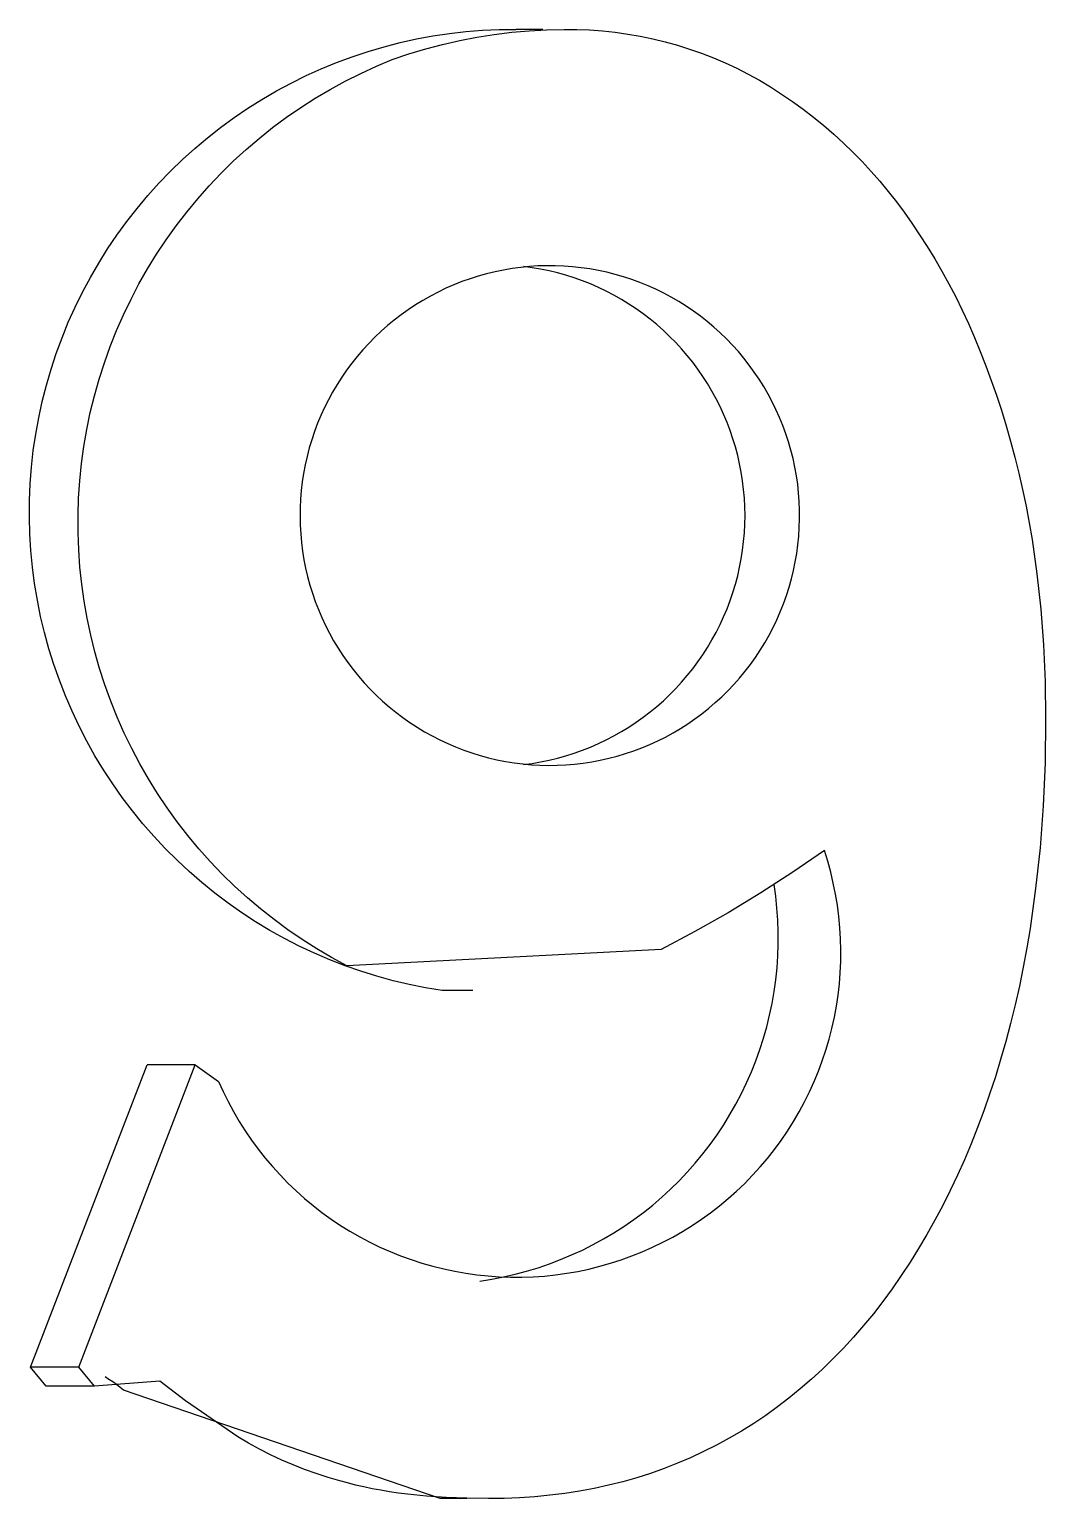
# Model space of a CAD drawing. Header units: millimetres. Extents: x -1893 to 2799, y -925 to 2353.
# Drawn here: x 1280.209 to 1281.474, y 1917.06 to 1918.889 of the extents above; entities that cross this region are included whole.
import ezdxf

# ---------------------------------------------------------------- set-up
doc = ezdxf.new("R2010")
doc.units = ezdxf.units.MM
doc.header["$MEASUREMENT"] = 0
doc.layers.add('Utwórz2D linie widoczne', color=7, linetype='Continuous', true_color=0x000000)

msp = doc.modelspace()

# ---------------------------------------------------------------- linework, layer by layer
at = {"layer": 'Utwórz2D linie widoczne'}
for p, q in [((1280.7317, 1918.8842), (1280.7524, 1918.8865)), ((1280.7524, 1918.8865), (1280.7731, 1918.8882)), ((1280.7731, 1918.8882), (1280.7938, 1918.8891)), ((1280.7876, 1918.883), (1280.8093, 1918.8857)), ((1280.7938, 1918.8891), (1280.8146, 1918.8893)), ((1280.8093, 1918.8857), (1280.831, 1918.8876)), ((1280.848, 1918.8893), (1280.8146, 1918.8893)), ((1280.831, 1918.8876), (1280.8528, 1918.8888)), ((1280.8528, 1918.8888), (1280.8747, 1918.8893)), ((1280.8747, 1918.8893), (1280.8906, 1918.8892)), ((1280.8906, 1918.8892), (1280.9064, 1918.8886)), ((1280.9064, 1918.8886), (1280.9223, 1918.8874)), ((1280.9223, 1918.8874), (1280.9381, 1918.8857)), ((1280.9381, 1918.8857), (1280.9538, 1918.8835)), ((1280.6305, 1918.8619), (1280.6504, 1918.8677)), ((1280.6504, 1918.8677), (1280.6705, 1918.8729)), ((1280.6705, 1918.8729), (1280.6908, 1918.8774)), ((1280.6908, 1918.8774), (1280.7112, 1918.8811)), ((1280.7022, 1918.865), (1280.7233, 1918.8706)), ((1280.7112, 1918.8811), (1280.7317, 1918.8842)), ((1280.7233, 1918.8706), (1280.7446, 1918.8754)), ((1280.7446, 1918.8754), (1280.7661, 1918.8796)), ((1280.7661, 1918.8796), (1280.7876, 1918.883)), ((1280.9538, 1918.8835), (1280.9694, 1918.8808)), ((1280.9694, 1918.8808), (1280.985, 1918.8776)), ((1280.985, 1918.8776), (1281.0004, 1918.8739)), ((1281.0004, 1918.8739), (1281.0157, 1918.8696)), ((1281.0157, 1918.8696), (1281.0309, 1918.8648)), ((1280.5913, 1918.8481), (1280.6108, 1918.8553)), ((1280.6108, 1918.8553), (1280.6305, 1918.8619)), ((1280.6408, 1918.8435), (1280.6606, 1918.8517)), ((1280.6606, 1918.8517), (1280.6813, 1918.8587)), ((1280.6813, 1918.8587), (1280.7022, 1918.865)), ((1281.0309, 1918.8648), (1281.0459, 1918.8596)), ((1281.0459, 1918.8596), (1281.0607, 1918.8539)), ((1281.0607, 1918.8539), (1281.0753, 1918.8476)), ((1280.5346, 1918.8225), (1280.5532, 1918.8317)), ((1280.5532, 1918.8317), (1280.5721, 1918.8402)), ((1280.5721, 1918.8402), (1280.5913, 1918.8481)), ((1280.6021, 1918.8248), (1280.6213, 1918.8345)), ((1280.6213, 1918.8345), (1280.6408, 1918.8435)), ((1281.0753, 1918.8476), (1281.0897, 1918.8409)), ((1281.0897, 1918.8409), (1281.1039, 1918.8337)), ((1281.1039, 1918.8337), (1281.1178, 1918.8261)), ((1280.4983, 1918.8022), (1280.5163, 1918.8127)), ((1280.5163, 1918.8127), (1280.5346, 1918.8225)), ((1280.5647, 1918.8036), (1280.5832, 1918.8145)), ((1280.5832, 1918.8145), (1280.6021, 1918.8248)), ((1281.1178, 1918.8261), (1281.1317, 1918.8176)), ((1281.1317, 1918.8176), (1281.1454, 1918.8088)), ((1280.4808, 1918.7911), (1280.4983, 1918.8022)), ((1280.5466, 1918.792), (1280.5647, 1918.8036)), ((1281.1454, 1918.8088), (1281.1589, 1918.7996)), ((1281.1589, 1918.7996), (1281.1722, 1918.7899)), ((1280.4468, 1918.7672), (1280.4636, 1918.7795)), ((1280.4636, 1918.7795), (1280.4808, 1918.7911)), ((1280.5116, 1918.767), (1280.5289, 1918.7798)), ((1280.5289, 1918.7798), (1280.5466, 1918.792)), ((1281.1722, 1918.7899), (1281.1852, 1918.7799)), ((1281.1852, 1918.7799), (1281.1979, 1918.7695)), ((1280.4305, 1918.7544), (1280.4468, 1918.7672)), ((1280.4948, 1918.7536), (1280.5116, 1918.767)), ((1281.1979, 1918.7695), (1281.2104, 1918.7588)), ((1281.2104, 1918.7588), (1281.2225, 1918.7477)), ((1280.3992, 1918.7271), (1280.4146, 1918.741)), ((1280.4146, 1918.741), (1280.4305, 1918.7544)), ((1280.4626, 1918.7251), (1280.4785, 1918.7396)), ((1280.4785, 1918.7396), (1280.4948, 1918.7536)), ((1281.2225, 1918.7477), (1281.2344, 1918.7363)), ((1280.3843, 1918.7127), (1280.3992, 1918.7271)), ((1280.4473, 1918.7101), (1280.4626, 1918.7251)), ((1281.2344, 1918.7363), (1281.2459, 1918.7246)), ((1281.2459, 1918.7246), (1281.2571, 1918.7125)), ((1280.3699, 1918.6977), (1280.3843, 1918.7127)), ((1280.4325, 1918.6945), (1280.4473, 1918.7101)), ((1281.2571, 1918.7125), (1281.2679, 1918.7002)), ((1280.356, 1918.6823), (1280.3699, 1918.6977)), ((1280.4182, 1918.6784), (1280.4325, 1918.6945)), ((1281.2679, 1918.7002), (1281.2784, 1918.6876)), ((1281.2784, 1918.6876), (1281.2885, 1918.6747)), ((1280.3299, 1918.65), (1280.3427, 1918.6664)), ((1280.3427, 1918.6664), (1280.356, 1918.6823)), ((1280.4046, 1918.6618), (1280.4182, 1918.6784)), ((1281.2885, 1918.6747), (1281.2982, 1918.6616)), ((1280.3177, 1918.6332), (1280.3299, 1918.65)), ((1280.3915, 1918.6448), (1280.4046, 1918.6618)), ((1281.2982, 1918.6616), (1281.3075, 1918.6482)), ((1281.3075, 1918.6482), (1281.3174, 1918.6337)), ((1280.306, 1918.616), (1280.3177, 1918.6332)), ((1280.3789, 1918.6273), (1280.3915, 1918.6448)), ((1281.3174, 1918.6337), (1281.3269, 1918.6189)), ((1280.295, 1918.5984), (1280.306, 1918.616)), ((1280.367, 1918.6094), (1280.3789, 1918.6273)), ((1281.3269, 1918.6189), (1281.3362, 1918.6037)), ((1280.2846, 1918.5805), (1280.295, 1918.5984)), ((1280.3558, 1918.5911), (1280.367, 1918.6094)), ((1280.8205, 1918.593), (1280.8098, 1918.5915)), ((1280.8313, 1918.5941), (1280.8205, 1918.593)), ((1280.8347, 1918.5925), (1280.824, 1918.594)), ((1280.842, 1918.5948), (1280.8313, 1918.5941)), ((1280.8454, 1918.5907), (1280.8347, 1918.5925)), ((1280.8528, 1918.5951), (1280.842, 1918.5948)), ((1280.8636, 1918.595), (1280.8528, 1918.5951)), ((1280.8744, 1918.5946), (1280.8636, 1918.595)), ((1280.8852, 1918.5938), (1280.8744, 1918.5946)), ((1280.8959, 1918.5926), (1280.8852, 1918.5938)), ((1280.9066, 1918.5911), (1280.8959, 1918.5926)), ((1281.3362, 1918.6037), (1281.3452, 1918.5882)), ((1280.2748, 1918.5622), (1280.2846, 1918.5805)), ((1280.3451, 1918.5724), (1280.3558, 1918.5911)), ((1280.7472, 1918.5752), (1280.7372, 1918.5712)), ((1280.7574, 1918.5788), (1280.7472, 1918.5752)), ((1280.7677, 1918.5821), (1280.7574, 1918.5788)), ((1280.7781, 1918.585), (1280.7677, 1918.5821)), ((1280.7886, 1918.5875), (1280.7781, 1918.585)), ((1280.7992, 1918.5897), (1280.7886, 1918.5875)), ((1280.8098, 1918.5915), (1280.7992, 1918.5897)), ((1280.856, 1918.5886), (1280.8454, 1918.5907)), ((1280.8665, 1918.586), (1280.856, 1918.5886)), ((1280.8769, 1918.5831), (1280.8665, 1918.586)), ((1280.8872, 1918.5798), (1280.8769, 1918.5831)), ((1280.8974, 1918.5762), (1280.8872, 1918.5798)), ((1280.9074, 1918.5723), (1280.8974, 1918.5762)), ((1280.9173, 1918.5892), (1280.9066, 1918.5911)), ((1280.9278, 1918.5869), (1280.9173, 1918.5892)), ((1280.9383, 1918.5842), (1280.9278, 1918.5869)), ((1280.9486, 1918.5812), (1280.9383, 1918.5842)), ((1280.9589, 1918.5779), (1280.9486, 1918.5812)), ((1280.969, 1918.5741), (1280.9589, 1918.5779)), ((1280.9791, 1918.5701), (1280.969, 1918.5741)), ((1281.3452, 1918.5882), (1281.3539, 1918.5724)), ((1280.2656, 1918.5435), (1280.2748, 1918.5622)), ((1280.3352, 1918.5534), (1280.3451, 1918.5724)), ((1280.708, 1918.5572), (1280.6986, 1918.5519)), ((1280.7176, 1918.5622), (1280.708, 1918.5572)), ((1280.7273, 1918.5669), (1280.7176, 1918.5622)), ((1280.7372, 1918.5712), (1280.7273, 1918.5669)), ((1280.9173, 1918.5679), (1280.9074, 1918.5723)), ((1280.9271, 1918.5633), (1280.9173, 1918.5679)), ((1280.9367, 1918.5583), (1280.9271, 1918.5633)), ((1280.9461, 1918.553), (1280.9367, 1918.5583)), ((1280.9889, 1918.5657), (1280.9791, 1918.5701)), ((1280.9986, 1918.5609), (1280.9889, 1918.5657)), ((1281.0081, 1918.5558), (1280.9986, 1918.5609)), ((1281.0175, 1918.5504), (1281.0081, 1918.5558)), ((1281.3539, 1918.5724), (1281.3623, 1918.5562)), ((1281.3623, 1918.5562), (1281.3704, 1918.5397)), ((1280.2571, 1918.5246), (1280.2656, 1918.5435)), ((1280.3259, 1918.534), (1280.3352, 1918.5534)), ((1280.6804, 1918.5403), (1280.6716, 1918.534)), ((1280.6894, 1918.5462), (1280.6804, 1918.5403)), ((1280.6986, 1918.5519), (1280.6894, 1918.5462)), ((1280.9553, 1918.5473), (1280.9461, 1918.553)), ((1280.9643, 1918.5414), (1280.9553, 1918.5473)), ((1280.9731, 1918.5351), (1280.9643, 1918.5414)), ((1281.0266, 1918.5447), (1281.0175, 1918.5504)), ((1281.0356, 1918.5386), (1281.0266, 1918.5447)), ((1281.0443, 1918.5322), (1281.0356, 1918.5386)), ((1281.3704, 1918.5397), (1281.3782, 1918.5229)), ((1280.2493, 1918.5054), (1280.2571, 1918.5246)), ((1280.3172, 1918.5143), (1280.3259, 1918.534)), ((1280.6547, 1918.5205), (1280.6466, 1918.5134)), ((1280.663, 1918.5274), (1280.6547, 1918.5205)), ((1280.6716, 1918.534), (1280.663, 1918.5274)), ((1280.9817, 1918.5285), (1280.9731, 1918.5351)), ((1280.9901, 1918.5217), (1280.9817, 1918.5285)), ((1280.9982, 1918.5145), (1280.9901, 1918.5217)), ((1281.0528, 1918.5256), (1281.0443, 1918.5322)), ((1281.0611, 1918.5186), (1281.0528, 1918.5256)), ((1281.3782, 1918.5229), (1281.3858, 1918.5058)), ((1280.2421, 1918.4859), (1280.2493, 1918.5054)), ((1280.3093, 1918.4944), (1280.3172, 1918.5143)), ((1280.6388, 1918.5059), (1280.6312, 1918.4982)), ((1280.6466, 1918.5134), (1280.6388, 1918.5059)), ((1281.006, 1918.5071), (1280.9982, 1918.5145)), ((1281.0136, 1918.4994), (1281.006, 1918.5071)), ((1281.0691, 1918.5114), (1281.0611, 1918.5186)), ((1281.0769, 1918.5039), (1281.0691, 1918.5114)), ((1281.0844, 1918.4961), (1281.0769, 1918.5039)), ((1281.3858, 1918.5058), (1281.393, 1918.4883)), ((1280.2356, 1918.4661), (1280.2421, 1918.4859)), ((1280.302, 1918.4741), (1280.3093, 1918.4944)), ((1280.6239, 1918.4903), (1280.6169, 1918.4821)), ((1280.6312, 1918.4982), (1280.6239, 1918.4903)), ((1281.021, 1918.4915), (1281.0136, 1918.4994)), ((1281.028, 1918.4833), (1281.021, 1918.4915)), ((1281.0348, 1918.4748), (1281.028, 1918.4833)), ((1281.0916, 1918.4881), (1281.0844, 1918.4961)), ((1281.0985, 1918.4798), (1281.0916, 1918.4881)), ((1281.393, 1918.4883), (1281.4, 1918.4704)), ((1280.2298, 1918.4462), (1280.2356, 1918.4661)), ((1280.2955, 1918.4537), (1280.302, 1918.4741)), ((1280.6037, 1918.465), (1280.5976, 1918.4561)), ((1280.6102, 1918.4736), (1280.6037, 1918.465)), ((1280.6169, 1918.4821), (1280.6102, 1918.4736)), ((1281.0412, 1918.4662), (1281.0348, 1918.4748)), ((1281.0474, 1918.4573), (1281.0412, 1918.4662)), ((1281.1052, 1918.4713), (1281.0985, 1918.4798)), ((1281.1115, 1918.4626), (1281.1052, 1918.4713)), ((1281.4, 1918.4704), (1281.4067, 1918.4523)), ((1280.2247, 1918.4261), (1280.2298, 1918.4462)), ((1280.2896, 1918.433), (1280.2955, 1918.4537)), ((1280.5918, 1918.447), (1280.5863, 1918.4377)), ((1280.5976, 1918.4561), (1280.5918, 1918.447)), ((1281.0532, 1918.4482), (1281.0474, 1918.4573)), ((1281.0587, 1918.4389), (1281.0532, 1918.4482)), ((1281.1176, 1918.4536), (1281.1115, 1918.4626)), ((1281.1233, 1918.4445), (1281.1176, 1918.4536)), ((1281.4067, 1918.4523), (1281.4131, 1918.4338)), ((1280.2845, 1918.4121), (1280.2896, 1918.433)), ((1280.5811, 1918.4282), (1280.5763, 1918.4185)), ((1280.5863, 1918.4377), (1280.5811, 1918.4282)), ((1281.0639, 1918.4294), (1281.0587, 1918.4389)), ((1281.0688, 1918.4198), (1281.0639, 1918.4294)), ((1281.1287, 1918.4351), (1281.1233, 1918.4445)), ((1281.1338, 1918.4256), (1281.1287, 1918.4351)), ((1281.4131, 1918.4338), (1281.4193, 1918.415)), ((1280.2203, 1918.4058), (1280.2247, 1918.4261)), ((1280.2801, 1918.3911), (1280.2845, 1918.4121)), ((1280.5763, 1918.4185), (1280.5718, 1918.4087)), ((1281.0733, 1918.41), (1281.0688, 1918.4198)), ((1281.0775, 1918.4), (1281.0733, 1918.41)), ((1281.1385, 1918.4159), (1281.1338, 1918.4256)), ((1281.143, 1918.4061), (1281.1385, 1918.4159)), ((1281.4193, 1918.415), (1281.4252, 1918.3958)), ((1280.2165, 1918.3854), (1280.2203, 1918.4058)), ((1280.2764, 1918.3699), (1280.2801, 1918.3911)), ((1280.5676, 1918.3988), (1280.5638, 1918.3887)), ((1280.5718, 1918.4087), (1280.5676, 1918.3988)), ((1281.0814, 1918.3899), (1281.0775, 1918.4)), ((1281.147, 1918.3961), (1281.143, 1918.4061)), ((1281.1507, 1918.3859), (1281.147, 1918.3961)), ((1281.4252, 1918.3958), (1281.4307, 1918.3764)), ((1280.2135, 1918.3648), (1280.2165, 1918.3854)), ((1280.5603, 1918.3784), (1280.5572, 1918.3681)), ((1280.5638, 1918.3887), (1280.5603, 1918.3784)), ((1281.0849, 1918.3797), (1281.0814, 1918.3899)), ((1281.088, 1918.3694), (1281.0849, 1918.3797)), ((1281.1541, 1918.3757), (1281.1507, 1918.3859)), ((1281.1571, 1918.3653), (1281.1541, 1918.3757)), ((1281.4307, 1918.3764), (1281.436, 1918.3566)), ((1280.2112, 1918.3442), (1280.2135, 1918.3648)), ((1280.2735, 1918.3486), (1280.2764, 1918.3699)), ((1280.5545, 1918.3576), (1280.5521, 1918.3471)), ((1280.5572, 1918.3681), (1280.5545, 1918.3576)), ((1281.0908, 1918.3589), (1281.088, 1918.3694)), ((1281.0932, 1918.3484), (1281.0908, 1918.3589)), ((1281.1597, 1918.3548), (1281.1571, 1918.3653)), ((1281.162, 1918.3442), (1281.1597, 1918.3548)), ((1281.436, 1918.3566), (1281.441, 1918.3366)), ((1280.2096, 1918.3235), (1280.2112, 1918.3442)), ((1280.2713, 1918.3272), (1280.2735, 1918.3486)), ((1280.5501, 1918.3365), (1280.5485, 1918.3258)), ((1280.5521, 1918.3471), (1280.5501, 1918.3365)), ((1281.0952, 1918.3378), (1281.0932, 1918.3484)), ((1281.0969, 1918.3271), (1281.0952, 1918.3378)), ((1281.1639, 1918.3336), (1281.162, 1918.3442)), ((1281.441, 1918.3366), (1281.4456, 1918.3163)), ((1280.2087, 1918.3028), (1280.2096, 1918.3235)), ((1280.2699, 1918.3058), (1280.2713, 1918.3272)), ((1280.5485, 1918.3258), (1280.5472, 1918.3151)), ((1281.0982, 1918.3164), (1281.0969, 1918.3271)), ((1281.1655, 1918.3229), (1281.1639, 1918.3336)), ((1281.1666, 1918.3122), (1281.1655, 1918.3229)), ((1280.2086, 1918.282), (1280.2087, 1918.3028)), ((1280.2692, 1918.2843), (1280.2699, 1918.3058)), ((1280.5463, 1918.3043), (1280.5458, 1918.2935)), ((1280.5472, 1918.3151), (1280.5463, 1918.3043)), ((1281.0992, 1918.3056), (1281.0982, 1918.3164)), ((1281.0997, 1918.2948), (1281.0992, 1918.3056)), ((1281.1674, 1918.3014), (1281.1666, 1918.3122)), ((1281.1678, 1918.2906), (1281.1674, 1918.3014)), ((1281.4456, 1918.3163), (1281.4499, 1918.2958)), ((1280.2091, 1918.2612), (1280.2086, 1918.282)), ((1280.2692, 1918.2628), (1280.2692, 1918.2843)), ((1280.5458, 1918.2935), (1280.5457, 1918.2827)), ((1280.5457, 1918.2827), (1280.5459, 1918.2719)), ((1281.0999, 1918.284), (1281.0997, 1918.2948)), ((1281.0997, 1918.2732), (1281.0999, 1918.284)), ((1281.1679, 1918.2798), (1281.1678, 1918.2906)), ((1281.4499, 1918.2958), (1281.4538, 1918.275)), ((1280.5459, 1918.2719), (1280.5465, 1918.2612)), ((1281.0992, 1918.2624), (1281.0997, 1918.2732)), ((1281.1668, 1918.2583), (1281.1675, 1918.269)), ((1281.1675, 1918.269), (1281.1679, 1918.2798)), ((1281.4538, 1918.275), (1281.4574, 1918.254)), ((1280.2104, 1918.2405), (1280.2091, 1918.2612)), ((1280.27, 1918.2413), (1280.2692, 1918.2628)), ((1280.5465, 1918.2612), (1280.5475, 1918.2504)), ((1280.5475, 1918.2504), (1280.5488, 1918.2397)), ((1281.0969, 1918.2409), (1281.0982, 1918.2516)), ((1281.0982, 1918.2516), (1281.0992, 1918.2624)), ((1281.1643, 1918.2368), (1281.1658, 1918.2475)), ((1281.1658, 1918.2475), (1281.1668, 1918.2583)), ((1281.4574, 1918.254), (1281.4635, 1918.2113)), ((1280.2124, 1918.2199), (1280.2104, 1918.2405)), ((1280.2715, 1918.2199), (1280.27, 1918.2413)), ((1280.5488, 1918.2397), (1280.5506, 1918.229)), ((1280.5506, 1918.229), (1280.5527, 1918.2184)), ((1281.0932, 1918.2196), (1281.0952, 1918.2302)), ((1281.0952, 1918.2302), (1281.0969, 1918.2409)), ((1281.1625, 1918.2262), (1281.1643, 1918.2368)), ((1280.2151, 1918.1993), (1280.2124, 1918.2199)), ((1280.2738, 1918.1985), (1280.2715, 1918.2199)), ((1280.5527, 1918.2184), (1280.5551, 1918.2079)), ((1281.088, 1918.1986), (1281.0908, 1918.2091)), ((1281.0908, 1918.2091), (1281.0932, 1918.2196)), ((1281.1577, 1918.2051), (1281.1603, 1918.2156)), ((1281.1603, 1918.2156), (1281.1625, 1918.2262)), ((1281.4635, 1918.2113), (1281.4682, 1918.1676)), ((1280.2185, 1918.1788), (1280.2151, 1918.1993)), ((1280.2768, 1918.1772), (1280.2738, 1918.1985)), ((1280.5551, 1918.2079), (1280.5579, 1918.1975)), ((1280.5579, 1918.1975), (1280.5611, 1918.1872)), ((1281.0849, 1918.1883), (1281.088, 1918.1986)), ((1281.1515, 1918.1844), (1281.1548, 1918.1947)), ((1281.1548, 1918.1947), (1281.1577, 1918.2051)), ((1280.2226, 1918.1584), (1280.2185, 1918.1788)), ((1280.2805, 1918.156), (1280.2768, 1918.1772)), ((1280.5611, 1918.1872), (1280.5647, 1918.177)), ((1280.5647, 1918.177), (1280.5685, 1918.1669)), ((1281.0775, 1918.168), (1281.0814, 1918.1781)), ((1281.0814, 1918.1781), (1281.0849, 1918.1883)), ((1281.1439, 1918.1642), (1281.1479, 1918.1742)), ((1281.1479, 1918.1742), (1281.1515, 1918.1844)), ((1280.2274, 1918.1382), (1280.2226, 1918.1584)), ((1280.285, 1918.135), (1280.2805, 1918.156)), ((1280.5685, 1918.1669), (1280.5728, 1918.157)), ((1280.5728, 1918.157), (1280.5774, 1918.1472)), ((1281.0688, 1918.1482), (1281.0733, 1918.158)), ((1281.0733, 1918.158), (1281.0775, 1918.168)), ((1281.1349, 1918.1446), (1281.1396, 1918.1543)), ((1281.1396, 1918.1543), (1281.1439, 1918.1642)), ((1281.4682, 1918.1676), (1281.4716, 1918.123)), ((1280.2329, 1918.1182), (1280.2274, 1918.1382)), ((1280.2902, 1918.1141), (1280.285, 1918.135)), ((1280.5774, 1918.1472), (1280.5823, 1918.1376)), ((1280.5823, 1918.1376), (1280.5875, 1918.1281)), ((1281.0587, 1918.1291), (1281.0639, 1918.1385)), ((1281.0639, 1918.1385), (1281.0688, 1918.1482)), ((1281.1246, 1918.1256), (1281.1299, 1918.135)), ((1281.1299, 1918.135), (1281.1349, 1918.1446)), ((1280.2391, 1918.0984), (1280.2329, 1918.1182)), ((1280.5875, 1918.1281), (1280.5931, 1918.1189)), ((1280.5931, 1918.1189), (1280.599, 1918.1098)), ((1281.0474, 1918.1107), (1281.0532, 1918.1198)), ((1281.0532, 1918.1198), (1281.0587, 1918.1291)), ((1281.1189, 1918.1164), (1281.1246, 1918.1256)), ((1281.4716, 1918.123), (1281.4737, 1918.0774)), ((1280.246, 1918.0788), (1280.2391, 1918.0984)), ((1280.2961, 1918.0935), (1280.2902, 1918.1141)), ((1280.599, 1918.1098), (1280.6052, 1918.101)), ((1280.6052, 1918.101), (1280.6117, 1918.0924)), ((1281.0348, 1918.0931), (1281.0412, 1918.1018)), ((1281.0412, 1918.1018), (1281.0474, 1918.1107)), ((1281.1001, 1918.0901), (1281.1067, 1918.0986)), ((1281.1067, 1918.0986), (1281.113, 1918.1074)), ((1281.113, 1918.1074), (1281.1189, 1918.1164)), ((1280.3027, 1918.073), (1280.2961, 1918.0935)), ((1280.6117, 1918.0924), (1280.6185, 1918.084)), ((1280.6185, 1918.084), (1280.6256, 1918.0758)), ((1281.021, 1918.0765), (1281.028, 1918.0847)), ((1281.028, 1918.0847), (1281.0348, 1918.0931)), ((1281.0861, 1918.0737), (1281.0932, 1918.0817)), ((1281.0932, 1918.0817), (1281.1001, 1918.0901)), ((1280.2536, 1918.0595), (1280.246, 1918.0788)), ((1280.31, 1918.0528), (1280.3027, 1918.073)), ((1280.6256, 1918.0758), (1280.6329, 1918.0679)), ((1280.6329, 1918.0679), (1280.6406, 1918.0603)), ((1281.006, 1918.0609), (1281.0136, 1918.0686)), ((1281.0136, 1918.0686), (1281.021, 1918.0765)), ((1281.0709, 1918.0583), (1281.0786, 1918.0658)), ((1281.0786, 1918.0658), (1281.0861, 1918.0737)), ((1281.4737, 1918.0774), (1281.4743, 1918.0309)), ((1280.2618, 1918.0404), (1280.2536, 1918.0595)), ((1280.318, 1918.0329), (1280.31, 1918.0528)), ((1280.6406, 1918.0603), (1280.6485, 1918.0529)), ((1280.6485, 1918.0529), (1280.6566, 1918.0458)), ((1280.6566, 1918.0458), (1280.665, 1918.039)), ((1280.9817, 1918.0394), (1280.9901, 1918.0463)), ((1280.9901, 1918.0463), (1280.9982, 1918.0534)), ((1280.9982, 1918.0534), (1281.006, 1918.0609)), ((1281.0463, 1918.0372), (1281.0547, 1918.044)), ((1281.0547, 1918.044), (1281.0629, 1918.051)), ((1281.0629, 1918.051), (1281.0709, 1918.0583)), ((1280.2706, 1918.0216), (1280.2618, 1918.0404)), ((1280.3267, 1918.0132), (1280.318, 1918.0329)), ((1280.665, 1918.039), (1280.6736, 1918.0325)), ((1280.6736, 1918.0325), (1280.6825, 1918.0263)), ((1280.6825, 1918.0263), (1280.6915, 1918.0204)), ((1280.9553, 1918.0206), (1280.9643, 1918.0266)), ((1280.9643, 1918.0266), (1280.9731, 1918.0329)), ((1280.9731, 1918.0329), (1280.9817, 1918.0394)), ((1281.0287, 1918.0247), (1281.0376, 1918.0308)), ((1281.0376, 1918.0308), (1281.0463, 1918.0372)), ((1281.4743, 1918.0309), (1281.4736, 1917.9761)), ((1280.2801, 1918.0032), (1280.2706, 1918.0216)), ((1280.3361, 1917.9939), (1280.3267, 1918.0132)), ((1280.6915, 1918.0204), (1280.7008, 1918.0148)), ((1280.7008, 1918.0148), (1280.7102, 1918.0096)), ((1280.7102, 1918.0096), (1280.7198, 1918.0046)), ((1280.9271, 1918.0047), (1280.9367, 1918.0097)), ((1280.9367, 1918.0097), (1280.9461, 1918.015)), ((1280.9461, 1918.015), (1280.9553, 1918.0206)), ((1280.9912, 1918.0034), (1281.0008, 1918.0082)), ((1281.0008, 1918.0082), (1281.0103, 1918.0134)), ((1281.0103, 1918.0134), (1281.0196, 1918.0189)), ((1281.0196, 1918.0189), (1281.0287, 1918.0247)), ((1280.2903, 1917.985), (1280.2801, 1918.0032)), ((1280.3462, 1917.9749), (1280.3361, 1917.9939)), ((1280.7198, 1918.0046), (1280.7296, 1918.0001)), ((1280.7296, 1918.0001), (1280.7395, 1917.9958)), ((1280.7395, 1917.9958), (1280.7496, 1917.9919)), ((1280.7496, 1917.9919), (1280.7598, 1917.9884)), ((1280.8872, 1917.9881), (1280.8974, 1917.9918)), ((1280.8974, 1917.9918), (1280.9074, 1917.9957)), ((1280.9074, 1917.9957), (1280.9173, 1918)), ((1280.9173, 1918), (1280.9271, 1918.0047)), ((1280.951, 1917.9875), (1280.9613, 1917.9909)), ((1280.9613, 1917.9909), (1280.9714, 1917.9947)), ((1280.9714, 1917.9947), (1280.9813, 1917.9989)), ((1280.9813, 1917.9989), (1280.9912, 1918.0034)), ((1280.301, 1917.9673), (1280.2903, 1917.985)), ((1280.3569, 1917.9562), (1280.3462, 1917.9749)), ((1280.7598, 1917.9884), (1280.7701, 1917.9852)), ((1280.7701, 1917.9852), (1280.7805, 1917.9824)), ((1280.7805, 1917.9824), (1280.791, 1917.9799)), ((1280.791, 1917.9799), (1280.8016, 1917.9778)), ((1280.8016, 1917.9778), (1280.8123, 1917.9761)), ((1280.8123, 1917.9761), (1280.823, 1917.9747)), ((1280.823, 1917.9747), (1280.8338, 1917.9737)), ((1280.824, 1917.974), (1280.8347, 1917.9754)), ((1280.8338, 1917.9737), (1280.8445, 1917.9731)), ((1280.8347, 1917.9754), (1280.8454, 1917.9772)), ((1280.8445, 1917.9731), (1280.8553, 1917.9729)), ((1280.8454, 1917.9772), (1280.856, 1917.9794)), ((1280.8553, 1917.9729), (1280.8661, 1917.973)), ((1280.856, 1917.9794), (1280.8665, 1917.982)), ((1280.8661, 1917.973), (1280.8769, 1917.9735)), ((1280.8665, 1917.982), (1280.8769, 1917.9849)), ((1280.8769, 1917.9849), (1280.8872, 1917.9881)), ((1280.8769, 1917.9735), (1280.8877, 1917.9744)), ((1280.8877, 1917.9744), (1280.8984, 1917.9757)), ((1280.8984, 1917.9757), (1280.9091, 1917.9773)), ((1280.9091, 1917.9773), (1280.9197, 1917.9793)), ((1280.9197, 1917.9793), (1280.9302, 1917.9817)), ((1280.9302, 1917.9817), (1280.9407, 1917.9844)), ((1280.9407, 1917.9844), (1280.951, 1917.9875)), ((1281.4736, 1917.9761), (1281.4712, 1917.9226)), ((1280.3124, 1917.9499), (1280.301, 1917.9673)), ((1280.3682, 1917.938), (1280.3569, 1917.9562)), ((1280.3243, 1917.9329), (1280.3124, 1917.9499)), ((1280.3802, 1917.9201), (1280.3682, 1917.938)), ((1280.3369, 1917.9164), (1280.3243, 1917.9329)), ((1280.35, 1917.9003), (1280.3369, 1917.9164)), ((1280.3927, 1917.9027), (1280.3802, 1917.9201)), ((1281.4712, 1917.9226), (1281.4674, 1917.8703)), ((1280.3636, 1917.8846), (1280.35, 1917.9003)), ((1280.4059, 1917.8857), (1280.3927, 1917.9027)), ((1280.3778, 1917.8694), (1280.3636, 1917.8846)), ((1280.4196, 1917.8692), (1280.4059, 1917.8857)), ((1280.3925, 1917.8548), (1280.3778, 1917.8694)), ((1280.4339, 1917.8531), (1280.4196, 1917.8692)), ((1281.1988, 1917.8668), (1281.1596, 1917.8399)), ((1281.2029, 1917.8535), (1281.1988, 1917.8668)), ((1281.4674, 1917.8703), (1281.4619, 1917.8195)), ((1280.4077, 1917.8406), (1280.3925, 1917.8548)), ((1280.4488, 1917.8376), (1280.4339, 1917.8531)), ((1281.2066, 1917.8399), (1281.2029, 1917.8535)), ((1280.4233, 1917.827), (1280.4077, 1917.8406)), ((1280.4395, 1917.8139), (1280.4233, 1917.827)), ((1280.4642, 1917.8226), (1280.4488, 1917.8376)), ((1281.1596, 1917.8399), (1281.1196, 1917.8141)), ((1281.1382, 1917.8099), (1281.1361, 1917.8246)), ((1281.2099, 1917.8263), (1281.2066, 1917.8399)), ((1281.2127, 1917.8125), (1281.2099, 1917.8263)), ((1280.456, 1917.8014), (1280.4395, 1917.8139)), ((1280.4801, 1917.8081), (1280.4642, 1917.8226)), ((1280.4965, 1917.7942), (1280.4801, 1917.8081)), ((1281.1196, 1917.8141), (1281.0789, 1917.7894)), ((1281.1397, 1917.7951), (1281.1382, 1917.8099)), ((1281.2149, 1917.7987), (1281.2127, 1917.8125)), ((1281.4619, 1917.8195), (1281.455, 1917.7699)), ((1280.473, 1917.7895), (1280.456, 1917.8014)), ((1280.4904, 1917.7782), (1280.473, 1917.7895)), ((1280.5133, 1917.7809), (1280.4965, 1917.7942)), ((1281.0789, 1917.7894), (1281.0376, 1917.766)), ((1281.1408, 1917.7802), (1281.1397, 1917.7951)), ((1281.2168, 1917.7848), (1281.2149, 1917.7987)), ((1280.5082, 1917.7674), (1280.4904, 1917.7782)), ((1280.5306, 1917.7681), (1280.5133, 1917.7809)), ((1281.1413, 1917.7653), (1281.1408, 1917.7802)), ((1281.2181, 1917.7708), (1281.2168, 1917.7848)), ((1281.2189, 1917.7568), (1281.2181, 1917.7708)), ((1281.455, 1917.7699), (1281.4509, 1917.7456)), ((1280.5263, 1917.7573), (1280.5082, 1917.7674)), ((1280.5448, 1917.7478), (1280.5263, 1917.7573)), ((1280.5484, 1917.756), (1280.5306, 1917.7681)), ((1280.5665, 1917.7445), (1280.5484, 1917.756)), ((1281.0376, 1917.766), (1280.9955, 1917.7437)), ((1281.1413, 1917.7505), (1281.1413, 1917.7653)), ((1281.2193, 1917.7428), (1281.2189, 1917.7568)), ((1280.5636, 1917.739), (1280.5448, 1917.7478)), ((1280.5827, 1917.7308), (1280.5636, 1917.739)), ((1280.585, 1917.7336), (1280.5665, 1917.7445)), ((1280.6039, 1917.7233), (1280.585, 1917.7336)), ((1280.9955, 1917.7437), (1280.6039, 1917.7233)), ((1281.1398, 1917.7207), (1281.1408, 1917.7356)), ((1281.1408, 1917.7356), (1281.1413, 1917.7505)), ((1281.2191, 1917.7288), (1281.2193, 1917.7428)), ((1281.4509, 1917.7456), (1281.4464, 1917.7216)), ((1280.602, 1917.7233), (1280.5827, 1917.7308)), ((1280.6216, 1917.7165), (1280.602, 1917.7233)), ((1280.6415, 1917.7103), (1280.6216, 1917.7165)), ((1281.1382, 1917.7059), (1281.1398, 1917.7207)), ((1281.2174, 1917.7008), (1281.2185, 1917.7148)), ((1281.2185, 1917.7148), (1281.2191, 1917.7288)), ((1281.4464, 1917.7216), (1281.4416, 1917.698)), ((1280.6615, 1917.7048), (1280.6415, 1917.7103)), ((1280.6817, 1917.7), (1280.6615, 1917.7048)), ((1280.7021, 1917.696), (1280.6817, 1917.7)), ((1280.7226, 1917.6926), (1280.7021, 1917.696)), ((1281.1362, 1917.6912), (1281.1382, 1917.7059)), ((1281.2158, 1917.6869), (1281.2174, 1917.7008)), ((1281.4416, 1917.698), (1281.4363, 1917.6747)), ((1280.7609, 1917.6926), (1280.7226, 1917.6926)), ((1281.1336, 1917.6765), (1281.1362, 1917.6912)), ((1281.2137, 1917.673), (1281.2158, 1917.6869)), ((1281.127, 1917.6475), (1281.1306, 1917.662)), ((1281.1306, 1917.662), (1281.1336, 1917.6765)), ((1281.2112, 1917.6592), (1281.2137, 1917.673)), ((1281.4363, 1917.6747), (1281.4307, 1917.6517)), ((1281.123, 1917.6332), (1281.127, 1917.6475)), ((1281.2046, 1917.6319), (1281.2081, 1917.6455)), ((1281.2081, 1917.6455), (1281.2112, 1917.6592)), ((1281.4307, 1917.6517), (1281.4247, 1917.629)), ((1281.1184, 1917.619), (1281.123, 1917.6332)), ((1281.2007, 1917.6185), (1281.2046, 1917.6319)), ((1281.4247, 1917.629), (1281.4183, 1917.6068)), ((1281.1079, 1917.5912), (1281.1134, 1917.605)), ((1281.1134, 1917.605), (1281.1184, 1917.619)), ((1281.1913, 1917.5921), (1281.1962, 1917.6052)), ((1281.1962, 1917.6052), (1281.2007, 1917.6185)), ((1281.4183, 1917.6068), (1281.4117, 1917.585)), ((1280.21, 1917.2238), (1280.3551, 1917.6002)), ((1280.2701, 1917.2238), (1280.4152, 1917.6002)), ((1280.4152, 1917.6002), (1280.3551, 1917.6002)), ((1280.4152, 1917.6002), (1280.4442, 1917.5795)), ((1281.1019, 1917.5776), (1281.1079, 1917.5912)), ((1281.186, 1917.5791), (1281.1913, 1917.5921)), ((1280.4442, 1917.5795), (1280.45, 1917.5667)), ((1281.0954, 1917.5642), (1281.1019, 1917.5776)), ((1281.1802, 1917.5663), (1281.186, 1917.5791)), ((1281.4117, 1917.585), (1281.4046, 1917.5636)), ((1280.45, 1917.5667), (1280.4562, 1917.5542)), ((1280.4562, 1917.5542), (1280.4629, 1917.5418)), ((1281.0812, 1917.5381), (1281.0885, 1917.551)), ((1281.0885, 1917.551), (1281.0954, 1917.5642)), ((1281.1673, 1917.5414), (1281.174, 1917.5538)), ((1281.174, 1917.5538), (1281.1802, 1917.5663)), ((1281.4046, 1917.5636), (1281.3973, 1917.5426)), ((1280.4629, 1917.5418), (1280.4699, 1917.5297)), ((1281.0734, 1917.5254), (1281.0812, 1917.5381)), ((1281.1602, 1917.5293), (1281.1673, 1917.5414)), ((1281.3973, 1917.5426), (1281.3896, 1917.522)), ((1280.4699, 1917.5297), (1280.4774, 1917.5179)), ((1280.4774, 1917.5179), (1280.4853, 1917.5063)), ((1281.0565, 1917.5009), (1281.0651, 1917.513)), ((1281.0651, 1917.513), (1281.0734, 1917.5254)), ((1281.1448, 1917.5059), (1281.1527, 1917.5175)), ((1281.1527, 1917.5175), (1281.1602, 1917.5293)), ((1281.3896, 1917.522), (1281.3816, 1917.5017)), ((1280.4853, 1917.5063), (1280.4936, 1917.495)), ((1280.4936, 1917.495), (1280.5023, 1917.484)), ((1281.0474, 1917.4891), (1281.0565, 1917.5009)), ((1281.1365, 1917.4946), (1281.1448, 1917.5059)), ((1281.3816, 1917.5017), (1281.3732, 1917.4819)), ((1280.5023, 1917.484), (1280.5114, 1917.4733)), ((1281.028, 1917.4665), (1281.0379, 1917.4776)), ((1281.0379, 1917.4776), (1281.0474, 1917.4891)), ((1281.1187, 1917.4729), (1281.1278, 1917.4836)), ((1281.1278, 1917.4836), (1281.1365, 1917.4946)), ((1281.3732, 1917.4819), (1281.3645, 1917.4625)), ((1280.5114, 1917.4733), (1280.5208, 1917.4629)), ((1280.5208, 1917.4629), (1280.5306, 1917.4528)), ((1281.0178, 1917.4557), (1281.028, 1917.4665)), ((1281.0995, 1917.4525), (1281.1093, 1917.4625)), ((1281.1093, 1917.4625), (1281.1187, 1917.4729)), ((1281.3645, 1917.4625), (1281.3555, 1917.4435)), ((1280.5306, 1917.4528), (1280.5407, 1917.4431)), ((1280.5407, 1917.4431), (1280.5512, 1917.4338)), ((1280.9962, 1917.4352), (1281.0072, 1917.4453)), ((1281.0072, 1917.4453), (1281.0178, 1917.4557)), ((1281.0789, 1917.4335), (1281.0893, 1917.4428)), ((1281.0893, 1917.4428), (1281.0995, 1917.4525)), ((1281.3555, 1917.4435), (1281.3462, 1917.4248)), ((1280.5512, 1917.4338), (1280.5619, 1917.4248)), ((1280.5619, 1917.4248), (1280.573, 1917.4162)), ((1280.9733, 1917.4162), (1280.9849, 1917.4255)), ((1280.9849, 1917.4255), (1280.9962, 1917.4352)), ((1281.057, 1917.4159), (1281.0681, 1917.4245)), ((1281.0681, 1917.4245), (1281.0789, 1917.4335)), ((1281.3462, 1917.4248), (1281.3365, 1917.4066)), ((1280.573, 1917.4162), (1280.5844, 1917.408)), ((1280.5844, 1917.408), (1280.596, 1917.4002)), ((1280.9491, 1917.3989), (1280.9613, 1917.4074)), ((1280.9613, 1917.4074), (1280.9733, 1917.4162)), ((1281.0339, 1917.3999), (1281.0456, 1917.4077)), ((1281.0456, 1917.4077), (1281.057, 1917.4159)), ((1281.3365, 1917.4066), (1281.3265, 1917.3887)), ((1280.596, 1917.4002), (1280.6079, 1917.3928)), ((1280.6079, 1917.3928), (1280.6201, 1917.3858)), ((1280.6201, 1917.3858), (1280.6325, 1917.3793)), ((1280.9237, 1917.3833), (1280.9365, 1917.3909)), ((1280.9365, 1917.3909), (1280.9491, 1917.3989)), ((1280.9975, 1917.3791), (1281.0099, 1917.3856)), ((1281.0099, 1917.3856), (1281.022, 1917.3926)), ((1281.022, 1917.3926), (1281.0339, 1917.3999)), ((1281.3265, 1917.3887), (1281.3162, 1917.3713)), ((1280.6325, 1917.3793), (1280.6451, 1917.3731)), ((1280.6451, 1917.3731), (1280.6579, 1917.3675)), ((1280.6579, 1917.3675), (1280.671, 1917.3622)), ((1280.8839, 1917.3633), (1280.8974, 1917.3695)), ((1280.8974, 1917.3695), (1280.9107, 1917.3762)), ((1280.9107, 1917.3762), (1280.9237, 1917.3833)), ((1280.959, 1917.3621), (1280.972, 1917.3673)), ((1280.972, 1917.3673), (1280.9848, 1917.3729)), ((1280.9848, 1917.3729), (1280.9975, 1917.3791)), ((1281.3162, 1917.3713), (1281.3056, 1917.3542)), ((1280.671, 1917.3622), (1280.6841, 1917.3575)), ((1280.6841, 1917.3575), (1280.6975, 1917.3531)), ((1280.6975, 1917.3531), (1280.711, 1917.3493)), ((1280.711, 1917.3493), (1280.7246, 1917.3459)), ((1280.8421, 1917.3474), (1280.8562, 1917.3522)), ((1280.8562, 1917.3522), (1280.8702, 1917.3575)), ((1280.8702, 1917.3575), (1280.8839, 1917.3633)), ((1280.9053, 1917.3458), (1280.919, 1917.3492)), ((1280.919, 1917.3492), (1280.9324, 1917.353)), ((1280.9324, 1917.353), (1280.9458, 1917.3573)), ((1280.9458, 1917.3573), (1280.959, 1917.3621)), ((1281.3056, 1917.3542), (1281.2946, 1917.3376)), ((1280.7246, 1917.3459), (1280.7383, 1917.343)), ((1280.7383, 1917.343), (1280.7521, 1917.3406)), ((1280.7521, 1917.3406), (1280.766, 1917.3386)), ((1280.766, 1917.3386), (1280.7799, 1917.3372)), ((1280.7697, 1917.3309), (1280.7844, 1917.3332)), ((1280.7799, 1917.3372), (1280.7939, 1917.3362)), ((1280.7844, 1917.3332), (1280.799, 1917.336)), ((1280.7939, 1917.3362), (1280.8079, 1917.3357)), ((1280.799, 1917.336), (1280.8135, 1917.3393)), ((1280.8079, 1917.3357), (1280.822, 1917.3357)), ((1280.8135, 1917.3393), (1280.8279, 1917.3431)), ((1280.822, 1917.3357), (1280.836, 1917.3361)), ((1280.8279, 1917.3431), (1280.8421, 1917.3474)), ((1280.836, 1917.3361), (1280.85, 1917.3371)), ((1280.85, 1917.3371), (1280.8639, 1917.3386)), ((1280.8639, 1917.3386), (1280.8778, 1917.3405)), ((1280.8778, 1917.3405), (1280.8916, 1917.3429)), ((1280.8916, 1917.3429), (1280.9053, 1917.3458)), ((1281.2946, 1917.3376), (1281.2833, 1917.3213)), ((1281.2833, 1917.3213), (1281.2717, 1917.3055)), ((1281.2717, 1917.3055), (1281.2598, 1917.2902)), ((1281.2476, 1917.2754), (1281.2352, 1917.261)), ((1281.2598, 1917.2902), (1281.2476, 1917.2754)), ((1281.2352, 1917.261), (1281.2224, 1917.2472)), ((1281.2224, 1917.2472), (1281.2094, 1917.2338)), ((1280.2294, 1917.1998), (1280.21, 1917.2238)), ((1280.2701, 1917.2238), (1280.21, 1917.2238)), ((1280.2895, 1917.1998), (1280.2701, 1917.2238)), ((1281.1962, 1917.2209), (1281.1826, 1917.2085)), ((1281.2094, 1917.2338), (1281.1962, 1917.2209)), ((1280.3711, 1917.2062), (1280.2895, 1917.1998)), ((1280.3077, 1917.2084), (1280.3029, 1917.2114)), ((1280.3124, 1917.2052), (1280.3077, 1917.2084)), ((1280.3171, 1917.2019), (1280.3124, 1917.2052)), ((1280.3216, 1917.1985), (1280.3171, 1917.2019)), ((1280.403, 1917.1818), (1280.3711, 1917.2062)), ((1281.1826, 1917.2085), (1281.1688, 1917.1965)), ((1280.2895, 1917.1998), (1280.2294, 1917.1998)), ((1280.326, 1917.195), (1280.3216, 1917.1985)), ((1280.7202, 1917.0599), (1280.326, 1917.195)), ((1281.1547, 1917.1851), (1281.1403, 1917.1741)), ((1281.1688, 1917.1965), (1281.1547, 1917.1851)), ((1280.4683, 1917.1367), (1280.403, 1917.1818)), ((1281.1403, 1917.1741), (1281.1257, 1917.1636)), ((1281.1108, 1917.1536), (1281.0956, 1917.1441)), ((1281.1257, 1917.1636), (1281.1108, 1917.1536)), ((1280.4816, 1917.1289), (1280.4683, 1917.1367)), ((1280.4952, 1917.1215), (1280.4816, 1917.1289)), ((1281.0802, 1917.1351), (1281.0644, 1917.1265)), ((1281.0956, 1917.1441), (1281.0802, 1917.1351)), ((1280.5089, 1917.1145), (1280.4952, 1917.1215)), ((1280.5229, 1917.108), (1280.5089, 1917.1145)), ((1281.0322, 1917.1109), (1281.0158, 1917.1039)), ((1281.0484, 1917.1185), (1281.0322, 1917.1109)), ((1281.0644, 1917.1265), (1281.0484, 1917.1185)), ((1280.537, 1917.1019), (1280.5229, 1917.108)), ((1280.5514, 1917.0963), (1280.537, 1917.1019)), ((1280.5659, 1917.0911), (1280.5514, 1917.0963)), ((1280.9991, 1917.0974), (1280.9821, 1917.0914)), ((1281.0158, 1917.1039), (1280.9991, 1917.0974)), ((1280.5806, 1917.0863), (1280.5659, 1917.0911)), ((1280.5954, 1917.0821), (1280.5806, 1917.0863)), ((1280.605, 1917.0794), (1280.5954, 1917.0821)), ((1280.6149, 1917.0768), (1280.605, 1917.0794)), ((1280.6251, 1917.0745), (1280.6149, 1917.0768)), ((1280.6355, 1917.0723), (1280.6251, 1917.0745)), ((1280.9299, 1917.0766), (1280.912, 1917.0727)), ((1280.9476, 1917.081), (1280.9299, 1917.0766)), ((1280.965, 1917.0859), (1280.9476, 1917.081)), ((1280.9821, 1917.0914), (1280.965, 1917.0859)), ((1280.6462, 1917.0703), (1280.6355, 1917.0723)), ((1280.6571, 1917.0685), (1280.6462, 1917.0703)), ((1280.6682, 1917.0669), (1280.6571, 1917.0685)), ((1280.6797, 1917.0654), (1280.6682, 1917.0669)), ((1280.7033, 1917.063), (1280.6797, 1917.0654)), ((1280.7279, 1917.0613), (1280.7033, 1917.063)), ((1280.7536, 1917.0599), (1280.7202, 1917.0599)), ((1280.7536, 1917.0603), (1280.7279, 1917.0613)), ((1280.7804, 1917.0599), (1280.7536, 1917.0603)), ((1280.7999, 1917.0602), (1280.7804, 1917.0599)), ((1280.8191, 1917.061), (1280.7999, 1917.0602)), ((1280.8382, 1917.0623), (1280.8191, 1917.061)), ((1280.857, 1917.0641), (1280.8382, 1917.0623)), ((1280.8756, 1917.0664), (1280.857, 1917.0641)), ((1280.8939, 1917.0693), (1280.8756, 1917.0664)), ((1280.912, 1917.0727), (1280.8939, 1917.0693))]:
    msp.add_line(p, q, dxfattribs=at)

doc.saveas('drawing.dxf')
